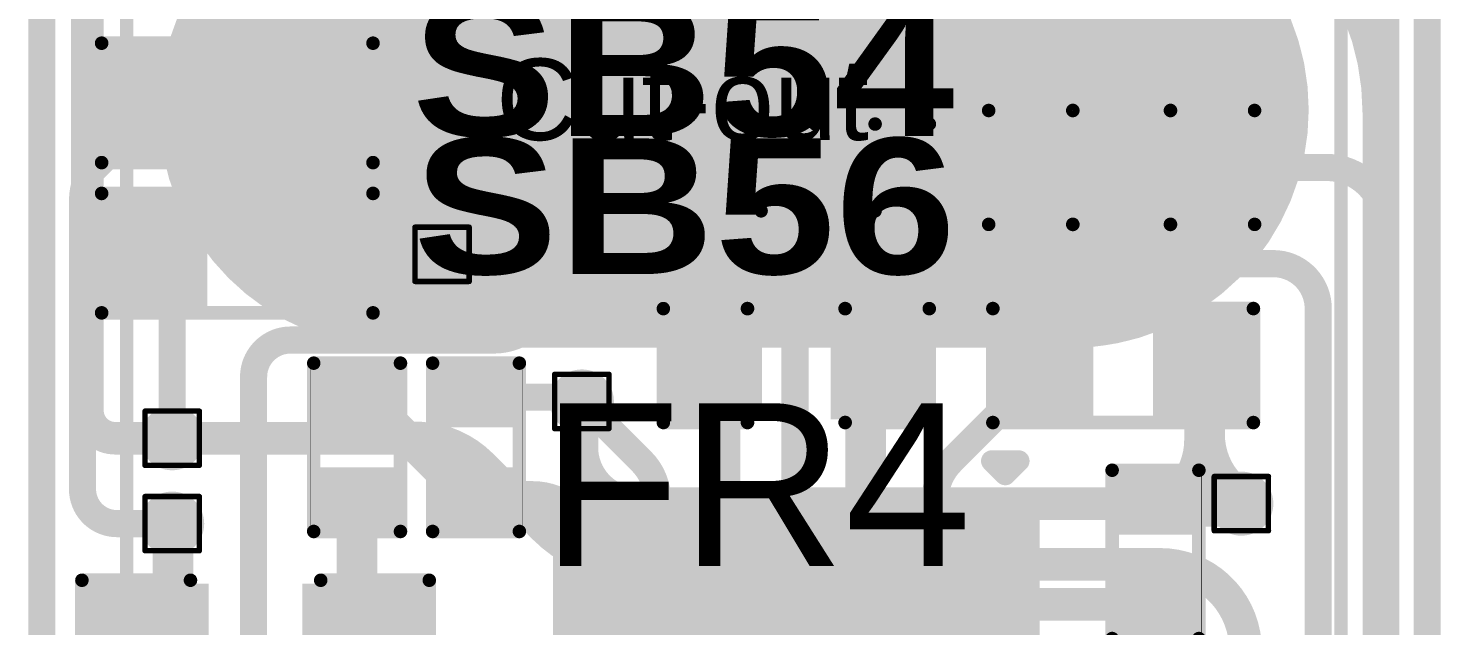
# Model space of a CAD drawing. Header units: inches. Extents: x 3 to 457, y -41 to 239.
# Drawn here: x 103.43 to 116.65, y 8.44 to 14.03 of the extents above; entities that cross this region are included whole.
import ezdxf

# ---------------------------------------------------------------- set-up
doc = ezdxf.new("R2010")
doc.units = ezdxf.units.IN
for name, color, linetype in [('Board Outline', 216, 'Continuous'), ('Bottom Layer', 5, 'Continuous'), ('Bottom Overlay', 54, 'Continuous'), ('Bottom Paste', 16, 'Continuous'), ('Bottom Solder', 6, 'Continuous'), ('Drill Drawing', 1, 'Continuous'), ('Fabrication', 76, 'Continuous'), ('Top Layer', 1, 'Continuous'), ('Top Overlay', 2, 'Continuous'), ('Top Paste', 8, 'Continuous'), ('Top Solder', 216, 'Continuous'), ('Via Holes', 16, 'Continuous')]:
    doc.layers.add(name, color=color, linetype=linetype)
doc.styles.add('Arial', font='', dxfattribs={"height": 0.2})
doc.styles.add('Arial Black_Bold', font='', dxfattribs={"height": 0.2})
doc.styles.get('Arial').set_extended_font_data('Arial')
doc.styles.get('Arial Black_Bold').set_extended_font_data('Arial Black', bold=True)

# ---------------------------------------------------------------- blocks, each defined once
blk = doc.blocks.new('S______B______2')
at = {"layer": 'Top Layer'}
for points in [[(-1.143, -0.4445), (-1.143, 0.4445), (-0.381, 0.4445), (-0.381, -0.4445)], [(0.381, -0.4445), (0.381, 0.4445), (1.143, 0.4445), (1.143, -0.4445)]]:
    blk.add_hatch(color=1, dxfattribs=at).paths.add_polyline_path(points)
at = {"layer": 'Top Paste'}
for points in [[(-1.143, -0.4445), (-1.143, 0.4445), (-0.381, 0.4445), (-0.381, -0.4445)], [(0.381, -0.4445), (0.381, 0.4445), (1.143, 0.4445), (1.143, -0.4445)]]:
    blk.add_hatch(color=8, dxfattribs=at).paths.add_polyline_path(points)
at = {"layer": 'Top Solder'}
for points in [[(-1.2446, -0.5461), (-1.2446, 0.5461), (-0.2794, 0.5461), (-0.2794, -0.5461)], [(0.2794, -0.5461), (0.2794, 0.5461), (1.2446, 0.5461), (1.2446, -0.5461)]]:
    blk.add_hatch(color=216, dxfattribs=at).paths.add_polyline_path(points)
at = {"layer": 'Top Overlay', "const_width": 0.127}
for points in [[(-1.27, 0.5588), (-1.27, -0.5588)], [(1.27, 0.5588), (-1.27, 0.5588)], [(1.27, 0.5588), (1.27, -0.5588)], [(1.27, -0.5588), (-1.27, -0.5588)]]:
    blk.add_lwpolyline(points, dxfattribs=at)
at = {"layer": 'Top Overlay', "const_width": 0.0635}
for points in [[(-1.30175, 0.5588, 1), (-1.23825, 0.5588, 1)], [(-1.30175, 0.5588, 1), (-1.23825, 0.5588, 1)], [(1.23825, 0.5588, 1), (1.30175, 0.5588, 1)], [(1.23825, 0.5588, 1), (1.30175, 0.5588, 1)], [(-1.30175, -0.5588, 1), (-1.23825, -0.5588, 1)], [(-1.30175, -0.5588, 1), (-1.23825, -0.5588, 1)], [(1.23825, -0.5588, 1), (1.30175, -0.5588, 1)], [(1.23825, -0.5588, 1), (1.30175, -0.5588, 1)]]:
    blk.add_lwpolyline(points, format="xyb", close=True, dxfattribs=at)
blk = doc.blocks.new('TSSOP_14_108')
at = {"layer": 'Top Layer'}
for points in [[(-3.65, 2.175), (-2.15, 2.175), (-2.15, 1.725), (-3.65, 1.725)], [(2.15, 2.175), (3.65, 2.175), (3.65, 1.725), (2.15, 1.725)], [(-3.65, 1.525), (-2.15, 1.525), (-2.15, 1.075), (-3.65, 1.075)], [(2.15, 1.525), (3.65, 1.525), (3.65, 1.075), (2.15, 1.075)], [(-3.65, 0.875), (-2.15, 0.875), (-2.15, 0.425), (-3.65, 0.425)], [(2.15, 0.875), (3.65, 0.875), (3.65, 0.425), (2.15, 0.425)], [(-3.65, 0.225), (-2.15, 0.225), (-2.15, -0.225), (-3.65, -0.225)], [(2.15, 0.225), (3.65, 0.225), (3.65, -0.225), (2.15, -0.225)], [(-3.65, -0.425), (-2.15, -0.425), (-2.15, -0.875), (-3.65, -0.875)], [(2.15, -0.425), (3.65, -0.425), (3.65, -0.875), (2.15, -0.875)], [(-3.65, -1.075), (-2.15, -1.075), (-2.15, -1.525), (-3.65, -1.525)], [(2.15, -1.075), (3.65, -1.075), (3.65, -1.525), (2.15, -1.525)], [(-3.65, -1.725), (-2.15, -1.725), (-2.15, -2.175), (-3.65, -2.175)], [(2.15, -1.725), (3.65, -1.725), (3.65, -2.175), (2.15, -2.175)]]:
    blk.add_hatch(color=1, dxfattribs=at).paths.add_polyline_path(points)
at = {"layer": 'Top Overlay'}
blk.add_hatch(color=2, dxfattribs=at).paths.add_polyline_path([(-2.004, 1.727), (-1.725, 1.727), (-1.725, 2.184), (-2.004, 2.184)])
at = {"layer": 'Top Paste'}
for points in [[(-3.65, 2.175), (-2.15, 2.175), (-2.15, 1.725), (-3.65, 1.725)], [(2.15, 2.175), (3.65, 2.175), (3.65, 1.725), (2.15, 1.725)], [(-3.65, 1.525), (-2.15, 1.525), (-2.15, 1.075), (-3.65, 1.075)], [(2.15, 1.525), (3.65, 1.525), (3.65, 1.075), (2.15, 1.075)], [(-3.65, 0.875), (-2.15, 0.875), (-2.15, 0.425), (-3.65, 0.425)], [(2.15, 0.875), (3.65, 0.875), (3.65, 0.425), (2.15, 0.425)], [(-3.65, 0.225), (-2.15, 0.225), (-2.15, -0.225), (-3.65, -0.225)], [(2.15, 0.225), (3.65, 0.225), (3.65, -0.225), (2.15, -0.225)], [(-3.65, -0.425), (-2.15, -0.425), (-2.15, -0.875), (-3.65, -0.875)], [(2.15, -0.425), (3.65, -0.425), (3.65, -0.875), (2.15, -0.875)], [(-3.65, -1.075), (-2.15, -1.075), (-2.15, -1.525), (-3.65, -1.525)], [(2.15, -1.075), (3.65, -1.075), (3.65, -1.525), (2.15, -1.525)], [(-3.65, -1.725), (-2.15, -1.725), (-2.15, -2.175), (-3.65, -2.175)], [(2.15, -1.725), (3.65, -1.725), (3.65, -2.175), (2.15, -2.175)]]:
    blk.add_hatch(color=8, dxfattribs=at).paths.add_polyline_path(points)
at = {"layer": 'Top Solder'}
for points in [[(-3.752, 2.277), (-2.048, 2.277), (-2.048, 1.623), (-3.752, 1.623)], [(2.048, 2.277), (3.752, 2.277), (3.752, 1.623), (2.048, 1.623)], [(-3.752, 1.627), (-2.048, 1.627), (-2.048, 0.973), (-3.752, 0.973)], [(2.048, 1.627), (3.752, 1.627), (3.752, 0.973), (2.048, 0.973)], [(-3.752, 0.977), (-2.048, 0.977), (-2.048, 0.323), (-3.752, 0.323)], [(2.048, 0.977), (3.752, 0.977), (3.752, 0.323), (2.048, 0.323)], [(-3.752, 0.327), (-2.048, 0.327), (-2.048, -0.327), (-3.752, -0.327)], [(2.048, 0.327), (3.752, 0.327), (3.752, -0.327), (2.048, -0.327)], [(-3.752, -0.323), (-2.048, -0.323), (-2.048, -0.977), (-3.752, -0.977)], [(2.048, -0.323), (3.752, -0.323), (3.752, -0.977), (2.048, -0.977)], [(-3.752, -0.973), (-2.048, -0.973), (-2.048, -1.627), (-3.752, -1.627)], [(2.048, -0.973), (3.752, -0.973), (3.752, -1.627), (2.048, -1.627)], [(-3.752, -1.623), (-2.048, -1.623), (-2.048, -2.277), (-3.752, -2.277)], [(2.048, -1.623), (3.752, -1.623), (3.752, -2.277), (2.048, -2.277)]]:
    blk.add_hatch(color=216, dxfattribs=at).paths.add_polyline_path(points)
at = {"layer": 'Top Overlay'}
for points, const_width in [([(-2.284, 2.337), (-2.284, 2.54)], 0.127), ([(2.288, 2.54), (-2.284, 2.54)], 0.127), ([(2.288, 2.337), (2.288, 2.54)], 0.127), ([(-4.011, 1.829), (-4.011, 2.083)], 0.2), ([(-3.884, 1.956), (-4.011, 2.083)], 0.2), ([(-4.011, 1.829), (-3.884, 1.956)], 0.2), ([(-2.284, -2.54), (-2.284, -2.337)], 0.127), ([(2.288, -2.54), (2.288, -2.337)], 0.127), ([(2.288, -2.54), (-2.284, -2.54)], 0.127)]:
    blk.add_lwpolyline(points, dxfattribs=dict(at, const_width=const_width))
for points, const_width in [([(-2.316, 2.54, 1), (-2.252, 2.54, 1)], 0.0635), ([(-2.316, 2.54, 1), (-2.252, 2.54, 1)], 0.0635), ([(2.256, 2.54, 1), (2.32, 2.54, 1)], 0.0635), ([(2.256, 2.54, 1), (2.32, 2.54, 1)], 0.0635), ([(-2.316, 2.337, 1), (-2.252, 2.337, 1)], 0.0635), ([(2.256, 2.337, 1), (2.32, 2.337, 1)], 0.0635), ([(-4.061, 2.083, 1), (-3.961, 2.083, 1)], 0.1), ([(-4.061, 2.083, 1), (-3.961, 2.083, 1)], 0.1), ([(-3.934, 1.956, 1), (-3.834, 1.956, 1)], 0.1), ([(-3.934, 1.956, 1), (-3.834, 1.956, 1)], 0.1), ([(-4.061, 1.829, 1), (-3.961, 1.829, 1)], 0.1), ([(-4.061, 1.829, 1), (-3.961, 1.829, 1)], 0.1), ([(-2.316, -2.337, 1), (-2.252, -2.337, 1)], 0.0635), ([(2.256, -2.337, 1), (2.32, -2.337, 1)], 0.0635), ([(-2.316, -2.54, 1), (-2.252, -2.54, 1)], 0.0635), ([(-2.316, -2.54, 1), (-2.252, -2.54, 1)], 0.0635), ([(2.256, -2.54, 1), (2.32, -2.54, 1)], 0.0635), ([(2.256, -2.54, 1), (2.32, -2.54, 1)], 0.0635)]:
    blk.add_lwpolyline(points, format="xyb", close=True, dxfattribs=dict(at, const_width=const_width))
blk = doc.blocks.new('S______B______118')
at = {"layer": 'Top Layer'}
for points in [[(-1.143, -0.4445), (-1.143, 0.4445), (-0.381, 0.4445), (-0.381, -0.4445)], [(0.381, -0.4445), (0.381, 0.4445), (1.143, 0.4445), (1.143, -0.4445)]]:
    blk.add_hatch(color=1, dxfattribs=at).paths.add_polyline_path(points)
at = {"layer": 'Top Paste'}
for points in [[(-1.143, -0.4445), (-1.143, 0.4445), (-0.381, 0.4445), (-0.381, -0.4445)], [(0.381, -0.4445), (0.381, 0.4445), (1.143, 0.4445), (1.143, -0.4445)]]:
    blk.add_hatch(color=8, dxfattribs=at).paths.add_polyline_path(points)
at = {"layer": 'Top Solder'}
for points in [[(-1.2446, -0.5461), (-1.2446, 0.5461), (-0.2794, 0.5461), (-0.2794, -0.5461)], [(0.2794, -0.5461), (0.2794, 0.5461), (1.2446, 0.5461), (1.2446, -0.5461)]]:
    blk.add_hatch(color=216, dxfattribs=at).paths.add_polyline_path(points)
at = {"layer": 'Top Overlay', "const_width": 0.127}
for points in [[(-1.27, -0.5588), (-1.27, 0.5588)], [(-1.27, 0.5588), (1.27, 0.5588)], [(1.27, -0.5588), (1.27, 0.5588)], [(-1.27, -0.5588), (1.27, -0.5588)]]:
    blk.add_lwpolyline(points, dxfattribs=at)
at = {"layer": 'Top Overlay', "const_width": 0.0635}
for points in [[(-1.30175, 0.5588, 1), (-1.23825, 0.5588, 1)], [(-1.30175, 0.5588, 1), (-1.23825, 0.5588, 1)], [(1.23825, 0.5588, 1), (1.30175, 0.5588, 1)], [(1.23825, 0.5588, 1), (1.30175, 0.5588, 1)], [(-1.30175, -0.5588, 1), (-1.23825, -0.5588, 1)], [(-1.30175, -0.5588, 1), (-1.23825, -0.5588, 1)], [(1.23825, -0.5588, 1), (1.30175, -0.5588, 1)], [(1.23825, -0.5588, 1), (1.30175, -0.5588, 1)]]:
    blk.add_lwpolyline(points, format="xyb", close=True, dxfattribs=at)
blk = doc.blocks.new('R___0402_177')
at = {"layer": 'Top Layer'}
for points in [[(-0.699, -0.318), (-0.699, 0.317), (-0.241, 0.317), (-0.241, -0.318)], [(0.241, -0.318), (0.241, 0.317), (0.699, 0.317), (0.699, -0.318)]]:
    blk.add_hatch(color=1, dxfattribs=at).paths.add_polyline_path(points)
at = {"layer": 'Top Paste'}
for points in [[(-0.699, -0.318), (-0.699, 0.317), (-0.241, 0.317), (-0.241, -0.318)], [(0.241, -0.318), (0.241, 0.317), (0.699, 0.317), (0.699, -0.318)]]:
    blk.add_hatch(color=8, dxfattribs=at).paths.add_polyline_path(points)
at = {"layer": 'Top Solder'}
for points in [[(-0.754, -0.373), (-0.754, 0.373), (-0.186, 0.373), (-0.186, -0.373)], [(0.186, -0.373), (0.186, 0.373), (0.754, 0.373), (0.754, -0.373)]]:
    blk.add_hatch(color=216, dxfattribs=at).paths.add_polyline_path(points)
at = {"layer": 'Top Overlay'}
for points, const_width in [([(0.787, 0.406), (-0.787, 0.406)], 0.127), ([(-0.787, -0.406), (-0.787, 0.406)], 0.127), ([(0.787, -0.406), (0.787, 0.406)], 0.127), ([(0.787, -0.406), (-0.787, -0.406)], 0.127), ([(0.813, -0.432), (-0.813, -0.432)], 0.00323)]:
    blk.add_lwpolyline(points, dxfattribs=dict(at, const_width=const_width))
for points, const_width in [([(-0.819, 0.406, 1), (-0.756, 0.406, 1)], 0.0635), ([(-0.819, 0.406, 1), (-0.756, 0.406, 1)], 0.0635), ([(0.756, 0.406, 1), (0.819, 0.406, 1)], 0.0635), ([(0.756, 0.406, 1), (0.819, 0.406, 1)], 0.0635), ([(-0.819, -0.406, 1), (-0.756, -0.406, 1)], 0.0635), ([(-0.819, -0.406, 1), (-0.756, -0.406, 1)], 0.0635), ([(0.756, -0.406, 1), (0.819, -0.406, 1)], 0.0635), ([(0.756, -0.406, 1), (0.819, -0.406, 1)], 0.0635), ([(-0.814, -0.432, 1), (-0.812, -0.432, 1)], 0.00161), ([(0.812, -0.432, 1), (0.814, -0.432, 1)], 0.00161)]:
    blk.add_lwpolyline(points, format="xyb", close=True, dxfattribs=dict(at, const_width=const_width))
blk = doc.blocks.new('R___0402_180')
at = {"layer": 'Top Layer'}
for points in [[(-0.699, -0.318), (-0.699, 0.318), (-0.241, 0.318), (-0.241, -0.318)], [(0.241, -0.318), (0.241, 0.318), (0.699, 0.318), (0.699, -0.318)]]:
    blk.add_hatch(color=1, dxfattribs=at).paths.add_polyline_path(points)
at = {"layer": 'Top Paste'}
for points in [[(-0.699, -0.318), (-0.699, 0.318), (-0.241, 0.318), (-0.241, -0.318)], [(0.241, -0.318), (0.241, 0.318), (0.699, 0.318), (0.699, -0.318)]]:
    blk.add_hatch(color=8, dxfattribs=at).paths.add_polyline_path(points)
at = {"layer": 'Top Solder'}
for points in [[(-0.754, -0.373), (-0.754, 0.373), (-0.186, 0.373), (-0.186, -0.373)], [(0.186, -0.373), (0.186, 0.373), (0.754, 0.373), (0.754, -0.373)]]:
    blk.add_hatch(color=216, dxfattribs=at).paths.add_polyline_path(points)
at = {"layer": 'Top Overlay'}
for points, const_width in [([(-0.787, 0.406), (0.787, 0.406)], 0.127), ([(-0.787, 0.406), (-0.787, -0.406)], 0.127), ([(0.787, 0.406), (0.787, -0.406)], 0.127), ([(-0.787, -0.406), (0.787, -0.406)], 0.127), ([(-0.813, -0.432), (0.813, -0.432)], 0.00323)]:
    blk.add_lwpolyline(points, dxfattribs=dict(at, const_width=const_width))
for points, const_width in [([(-0.819, 0.406, 1), (-0.756, 0.406, 1)], 0.0635), ([(-0.819, 0.406, 1), (-0.756, 0.406, 1)], 0.0635), ([(0.756, 0.406, 1), (0.819, 0.406, 1)], 0.0635), ([(0.756, 0.406, 1), (0.819, 0.406, 1)], 0.0635), ([(-0.819, -0.406, 1), (-0.756, -0.406, 1)], 0.0635), ([(-0.819, -0.406, 1), (-0.756, -0.406, 1)], 0.0635), ([(0.756, -0.406, 1), (0.819, -0.406, 1)], 0.0635), ([(0.756, -0.406, 1), (0.819, -0.406, 1)], 0.0635), ([(-0.814, -0.432, 1), (-0.812, -0.432, 1)], 0.00161), ([(0.812, -0.432, 1), (0.814, -0.432, 1)], 0.00161)]:
    blk.add_lwpolyline(points, format="xyb", close=True, dxfattribs=dict(at, const_width=const_width))
blk = doc.blocks.new('R___0402_182')
at = {"layer": 'Top Layer'}
for points in [[(-0.699, -0.318), (-0.699, 0.318), (-0.241, 0.318), (-0.241, -0.318)], [(0.241, -0.318), (0.241, 0.318), (0.699, 0.318), (0.699, -0.318)]]:
    blk.add_hatch(color=1, dxfattribs=at).paths.add_polyline_path(points)
at = {"layer": 'Top Paste'}
for points in [[(-0.699, -0.318), (-0.699, 0.318), (-0.241, 0.318), (-0.241, -0.318)], [(0.241, -0.318), (0.241, 0.318), (0.699, 0.318), (0.699, -0.318)]]:
    blk.add_hatch(color=8, dxfattribs=at).paths.add_polyline_path(points)
at = {"layer": 'Top Solder'}
for points in [[(-0.754, -0.373), (-0.754, 0.373), (-0.186, 0.373), (-0.186, -0.373)], [(0.186, -0.373), (0.186, 0.373), (0.754, 0.373), (0.754, -0.373)]]:
    blk.add_hatch(color=216, dxfattribs=at).paths.add_polyline_path(points)
at = {"layer": 'Top Overlay'}
for points, const_width in [([(-0.787, 0.406), (0.787, 0.406)], 0.127), ([(-0.787, 0.406), (-0.787, -0.406)], 0.127), ([(0.787, 0.406), (0.787, -0.406)], 0.127), ([(-0.787, -0.406), (0.787, -0.406)], 0.127), ([(-0.813, -0.432), (0.813, -0.432)], 0.00323)]:
    blk.add_lwpolyline(points, dxfattribs=dict(at, const_width=const_width))
for points, const_width in [([(-0.819, 0.406, 1), (-0.756, 0.406, 1)], 0.0635), ([(-0.819, 0.406, 1), (-0.756, 0.406, 1)], 0.0635), ([(0.756, 0.406, 1), (0.819, 0.406, 1)], 0.0635), ([(0.756, 0.406, 1), (0.819, 0.406, 1)], 0.0635), ([(-0.819, -0.406, 1), (-0.756, -0.406, 1)], 0.0635), ([(-0.819, -0.406, 1), (-0.756, -0.406, 1)], 0.0635), ([(0.756, -0.406, 1), (0.819, -0.406, 1)], 0.0635), ([(0.756, -0.406, 1), (0.819, -0.406, 1)], 0.0635), ([(-0.814, -0.432, 1), (-0.812, -0.432, 1)], 0.00161), ([(0.812, -0.432, 1), (0.814, -0.432, 1)], 0.00161)]:
    blk.add_lwpolyline(points, format="xyb", close=True, dxfattribs=dict(at, const_width=const_width))
blk = doc.blocks.new('R___0603_186')
at = {"layer": 'Top Layer'}
for points in [[(-0.381, 0.4445), (-0.381, -0.4445), (-1.143, -0.4445), (-1.143, 0.4445)], [(1.143, 0.4445), (1.143, -0.4445), (0.381, -0.4445), (0.381, 0.4445)]]:
    blk.add_hatch(color=1, dxfattribs=at).paths.add_polyline_path(points)
at = {"layer": 'Top Paste'}
for points in [[(-0.381, 0.4445), (-0.381, -0.4445), (-1.143, -0.4445), (-1.143, 0.4445)], [(1.143, 0.4445), (1.143, -0.4445), (0.381, -0.4445), (0.381, 0.4445)]]:
    blk.add_hatch(color=8, dxfattribs=at).paths.add_polyline_path(points)
at = {"layer": 'Top Solder'}
for points in [[(-0.2794, 0.5461), (-0.2794, -0.5461), (-1.2446, -0.5461), (-1.2446, 0.5461)], [(1.2446, 0.5461), (1.2446, -0.5461), (0.2794, -0.5461), (0.2794, 0.5461)]]:
    blk.add_hatch(color=216, dxfattribs=at).paths.add_polyline_path(points)
at = {"layer": 'Top Overlay', "const_width": 0.127}
for points in [[(-1.2192, -0.5334), (-1.2192, 0.5334)], [(-1.2192, 0.5334), (1.2192, 0.5334)], [(1.2192, -0.5334), (1.2192, 0.5334)], [(-1.2192, -0.5334), (1.2192, -0.5334)]]:
    blk.add_lwpolyline(points, dxfattribs=at)
at = {"layer": 'Top Overlay', "const_width": 0.0635}
for points in [[(-1.25095, 0.5334, 1), (-1.18745, 0.5334, 1)], [(-1.25095, 0.5334, 1), (-1.18745, 0.5334, 1)], [(1.18745, 0.5334, 1), (1.25095, 0.5334, 1)], [(1.18745, 0.5334, 1), (1.25095, 0.5334, 1)], [(-1.25095, -0.5334, 1), (-1.18745, -0.5334, 1)], [(-1.25095, -0.5334, 1), (-1.18745, -0.5334, 1)], [(1.18745, -0.5334, 1), (1.25095, -0.5334, 1)], [(1.18745, -0.5334, 1), (1.25095, -0.5334, 1)]]:
    blk.add_lwpolyline(points, format="xyb", close=True, dxfattribs=at)
blk = doc.blocks.new('EMG_ELECTRODE_4_____B_237')
at = {"layer": 'Bottom Layer'}
h = blk.add_hatch(color=5, dxfattribs=at)
edge = h.paths.add_edge_path()
edge.add_arc((-3.15, 10), 2.1, 90, 270)
edge.add_line((-3.15, 7.9), (3.15, 7.9))
edge.add_arc((3.15, 10), 2.1, 270, 450)
edge.add_line((3.15, 12.1), (-3.15, 12.1))
at = {"layer": 'Bottom Paste'}
h = blk.add_hatch(color=16, dxfattribs=at)
edge = h.paths.add_edge_path()
edge.add_arc((-3.15, 10), 2.1, 90, 270)
edge.add_line((-3.15, 7.9), (3.15, 7.9))
edge.add_arc((3.15, 10), 2.1, 270, 450)
edge.add_line((3.15, 12.1), (-3.15, 12.1))
at = {"layer": 'Bottom Solder'}
h = blk.add_hatch(color=6, dxfattribs=at)
edge = h.paths.add_edge_path()
edge.add_arc((-3.15, 10), 2.202, 90, 270)
edge.add_line((-3.15, 7.798), (3.15, 7.798))
edge.add_arc((3.15, 10), 2.202, 270, 450)
edge.add_line((3.15, 12.202), (-3.15, 12.202))
at = {"layer": 'Bottom Overlay', "const_width": 0.127}
for points in [[(-5.683, -21.004), (-5.683, 20.953)], [(5.683, -21.004), (5.683, 20.953)]]:
    blk.add_lwpolyline(points, dxfattribs=at)
blk = doc.blocks.new('C___0805_267')
at = {"layer": 'Top Layer'}
for points in [[(-1.524, 0.762), (-0.508, 0.762), (-0.508, -0.762), (-1.524, -0.762)], [(0.508, 0.762), (1.524, 0.762), (1.524, -0.762), (0.508, -0.762)]]:
    blk.add_hatch(color=1, dxfattribs=at).paths.add_polyline_path(points)
at = {"layer": 'Top Paste'}
for points in [[(-1.524, 0.762), (-0.508, 0.762), (-0.508, -0.762), (-1.524, -0.762)], [(0.508, 0.762), (1.524, 0.762), (1.524, -0.762), (0.508, -0.762)]]:
    blk.add_hatch(color=8, dxfattribs=at).paths.add_polyline_path(points)
at = {"layer": 'Top Solder'}
for points in [[(-1.594, 0.832), (-0.438, 0.832), (-0.438, -0.832), (-1.594, -0.832)], [(0.438, 0.832), (1.594, 0.832), (1.594, -0.832), (0.438, -0.832)]]:
    blk.add_hatch(color=216, dxfattribs=at).paths.add_polyline_path(points)
at = {"layer": 'Top Overlay', "const_width": 0.127}
for points in [[(-1.626, 0.864), (-1.626, -0.864)], [(-0.61, 0.864), (-1.626, 0.864)], [(1.626, 0.864), (0.61, 0.864)], [(1.626, 0.864), (1.626, -0.864)], [(-0.61, -0.864), (-1.626, -0.864)], [(1.626, -0.864), (0.61, -0.864)]]:
    blk.add_lwpolyline(points, dxfattribs=at)
at = {"layer": 'Top Overlay', "const_width": 0.0635}
for points in [[(-1.657, 0.864, 1), (-1.594, 0.864, 1)], [(-1.657, 0.864, 1), (-1.594, 0.864, 1)], [(-0.641, 0.864, 1), (-0.578, 0.864, 1)], [(0.578, 0.864, 1), (0.641, 0.864, 1)], [(1.594, 0.864, 1), (1.657, 0.864, 1)], [(1.594, 0.864, 1), (1.657, 0.864, 1)], [(-1.657, -0.864, 1), (-1.594, -0.864, 1)], [(-1.657, -0.864, 1), (-1.594, -0.864, 1)], [(-0.641, -0.864, 1), (-0.578, -0.864, 1)], [(0.578, -0.864, 1), (0.641, -0.864, 1)], [(1.594, -0.864, 1), (1.657, -0.864, 1)], [(1.594, -0.864, 1), (1.657, -0.864, 1)]]:
    blk.add_lwpolyline(points, format="xyb", close=True, dxfattribs=at)
blk = doc.blocks.new('C___0603_271')
at = {"layer": 'Top Layer'}
for points in [[(-0.381, 0.445), (-0.381, -0.445), (-1.143, -0.445), (-1.143, 0.445)], [(1.143, 0.445), (1.143, -0.445), (0.381, -0.445), (0.381, 0.445)]]:
    blk.add_hatch(color=1, dxfattribs=at).paths.add_polyline_path(points)
at = {"layer": 'Top Paste'}
for points in [[(-0.381, 0.445), (-0.381, -0.445), (-1.143, -0.445), (-1.143, 0.445)], [(1.143, 0.445), (1.143, -0.445), (0.381, -0.445), (0.381, 0.445)]]:
    blk.add_hatch(color=8, dxfattribs=at).paths.add_polyline_path(points)
at = {"layer": 'Top Solder'}
for points in [[(-0.321, 0.504), (-0.321, -0.504), (-1.203, -0.504), (-1.203, 0.504)], [(1.203, 0.504), (1.203, -0.504), (0.321, -0.504), (0.321, 0.504)]]:
    blk.add_hatch(color=216, dxfattribs=at).paths.add_polyline_path(points)
at = {"layer": 'Top Overlay', "const_width": 0.127}
for points in [[(-0.457, 0.533), (-1.245, 0.533)], [(-1.245, 0.533), (-1.245, -0.533)], [(1.245, 0.533), (0.457, 0.533)], [(1.245, 0.533), (1.245, -0.533)], [(-0.457, -0.533), (-1.245, -0.533)], [(1.245, -0.533), (0.457, -0.533)]]:
    blk.add_lwpolyline(points, dxfattribs=at)
at = {"layer": 'Top Overlay', "const_width": 0.0635}
for points in [[(-1.276, 0.533, 1), (-1.213, 0.533, 1)], [(-1.276, 0.533, 1), (-1.213, 0.533, 1)], [(-0.489, 0.533, 1), (-0.425, 0.533, 1)], [(0.425, 0.533, 1), (0.489, 0.533, 1)], [(1.213, 0.533, 1), (1.276, 0.533, 1)], [(1.213, 0.533, 1), (1.276, 0.533, 1)], [(-1.276, -0.533, 1), (-1.213, -0.533, 1)], [(-1.276, -0.533, 1), (-1.213, -0.533, 1)], [(-0.489, -0.533, 1), (-0.425, -0.533, 1)], [(0.425, -0.533, 1), (0.489, -0.533, 1)], [(1.213, -0.533, 1), (1.276, -0.533, 1)], [(1.213, -0.533, 1), (1.276, -0.533, 1)]]:
    blk.add_lwpolyline(points, format="xyb", close=True, dxfattribs=at)
blk = doc.blocks.new('C___0603_272')
at = {"layer": 'Top Layer'}
for points in [[(-0.381, 0.445), (-0.381, -0.445), (-1.143, -0.445), (-1.143, 0.445)], [(1.143, 0.445), (1.143, -0.445), (0.381, -0.445), (0.381, 0.445)]]:
    blk.add_hatch(color=1, dxfattribs=at).paths.add_polyline_path(points)
at = {"layer": 'Top Paste'}
for points in [[(-0.381, 0.445), (-0.381, -0.445), (-1.143, -0.445), (-1.143, 0.445)], [(1.143, 0.445), (1.143, -0.445), (0.381, -0.445), (0.381, 0.445)]]:
    blk.add_hatch(color=8, dxfattribs=at).paths.add_polyline_path(points)
at = {"layer": 'Top Solder'}
for points in [[(-0.321, 0.504), (-0.321, -0.504), (-1.203, -0.504), (-1.203, 0.504)], [(1.203, 0.504), (1.203, -0.504), (0.321, -0.504), (0.321, 0.504)]]:
    blk.add_hatch(color=216, dxfattribs=at).paths.add_polyline_path(points)
at = {"layer": 'Top Overlay', "const_width": 0.127}
for points in [[(-0.457, 0.533), (-1.245, 0.533)], [(-1.245, 0.533), (-1.245, -0.533)], [(1.245, 0.533), (0.457, 0.533)], [(1.245, 0.533), (1.245, -0.533)], [(-0.457, -0.533), (-1.245, -0.533)], [(1.245, -0.533), (0.457, -0.533)]]:
    blk.add_lwpolyline(points, dxfattribs=at)
at = {"layer": 'Top Overlay', "const_width": 0.0635}
for points in [[(-1.276, 0.533, 1), (-1.213, 0.533, 1)], [(-1.276, 0.533, 1), (-1.213, 0.533, 1)], [(-0.489, 0.533, 1), (-0.425, 0.533, 1)], [(0.425, 0.533, 1), (0.489, 0.533, 1)], [(1.213, 0.533, 1), (1.276, 0.533, 1)], [(1.213, 0.533, 1), (1.276, 0.533, 1)], [(-1.276, -0.533, 1), (-1.213, -0.533, 1)], [(-1.276, -0.533, 1), (-1.213, -0.533, 1)], [(-0.489, -0.533, 1), (-0.425, -0.533, 1)], [(0.425, -0.533, 1), (0.489, -0.533, 1)], [(1.213, -0.533, 1), (1.276, -0.533, 1)], [(1.213, -0.533, 1), (1.276, -0.533, 1)]]:
    blk.add_lwpolyline(points, format="xyb", close=True, dxfattribs=at)
blk = doc.blocks.new('____0402_273')
at = {"layer": 'Top Layer'}
for points in [[(-0.699, -0.318), (-0.699, 0.318), (-0.241, 0.318), (-0.241, -0.318)], [(0.241, -0.318), (0.241, 0.318), (0.699, 0.318), (0.699, -0.318)]]:
    blk.add_hatch(color=1, dxfattribs=at).paths.add_polyline_path(points)
at = {"layer": 'Top Paste'}
for points in [[(-0.699, -0.318), (-0.699, 0.318), (-0.241, 0.318), (-0.241, -0.318)], [(0.241, -0.318), (0.241, 0.318), (0.699, 0.318), (0.699, -0.318)]]:
    blk.add_hatch(color=8, dxfattribs=at).paths.add_polyline_path(points)
at = {"layer": 'Top Solder'}
for points in [[(-0.758, -0.377), (-0.758, 0.377), (-0.181, 0.377), (-0.181, -0.377)], [(0.181, -0.377), (0.181, 0.377), (0.758, 0.377), (0.758, -0.377)]]:
    blk.add_hatch(color=216, dxfattribs=at).paths.add_polyline_path(points)
at = {"layer": 'Top Overlay', "const_width": 0.127}
for points in [[(-0.787, 0.406), (-0.787, -0.406)], [(-0.279, 0.406), (-0.787, 0.406)], [(0.787, 0.406), (0.279, 0.406)], [(0.787, 0.406), (0.787, -0.406)], [(-0.279, -0.406), (-0.787, -0.406)], [(0.787, -0.406), (0.279, -0.406)]]:
    blk.add_lwpolyline(points, dxfattribs=at)
at = {"layer": 'Top Overlay', "const_width": 0.0635}
for points in [[(-0.819, 0.406, 1), (-0.756, 0.406, 1)], [(-0.819, 0.406, 1), (-0.756, 0.406, 1)], [(-0.311, 0.406, 1), (-0.248, 0.406, 1)], [(0.248, 0.406, 1), (0.311, 0.406, 1)], [(0.756, 0.406, 1), (0.819, 0.406, 1)], [(0.756, 0.406, 1), (0.819, 0.406, 1)], [(-0.819, -0.406, 1), (-0.756, -0.406, 1)], [(-0.819, -0.406, 1), (-0.756, -0.406, 1)], [(-0.311, -0.406, 1), (-0.248, -0.406, 1)], [(0.248, -0.406, 1), (0.311, -0.406, 1)], [(0.756, -0.406, 1), (0.819, -0.406, 1)], [(0.756, -0.406, 1), (0.819, -0.406, 1)]]:
    blk.add_lwpolyline(points, format="xyb", close=True, dxfattribs=at)

msp = doc.modelspace()

# ---------------------------------------------------------------- hatches: boundary and pattern name
at = {"layer": 'Bottom Layer'}
h = msp.add_hatch(color=5, dxfattribs=at)
edge = h.paths.add_edge_path()
edge.add_arc((107.298, 11.918), 0.3, 0, 360)
h = msp.add_hatch(color=5, dxfattribs=at)
edge = h.paths.add_edge_path()
edge.add_arc((108.607, 10.541), 0.3, 0, 360)
h = msp.add_hatch(color=5, dxfattribs=at)
edge = h.paths.add_edge_path()
edge.add_arc((104.772, 10.197), 0.3, 0, 360)
h = msp.add_hatch(color=5, dxfattribs=at)
edge = h.paths.add_edge_path()
edge.add_arc((114.779, 9.585), 0.3, 0, 360)
h = msp.add_hatch(color=5, dxfattribs=at)
edge = h.paths.add_edge_path()
edge.add_arc((104.772, 9.398), 0.3, 0, 360)
at = {"layer": 'Top Layer'}
msp.add_hatch(color=1, dxfattribs=at).paths.add_polyline_path([(111.313, 12.414), (111.954, 12.414), (111.954, 13.049), (111.313, 13.049)])
h = msp.add_hatch(color=1, dxfattribs=at)
edge = h.paths.add_edge_path()
edge.add_arc((107.298, 11.918), 0.3, 0, 360)
h = msp.add_hatch(color=1, dxfattribs=at)
edge = h.paths.add_edge_path()
edge.add_arc((108.607, 10.541), 0.3, 0, 360)
h = msp.add_hatch(color=1, dxfattribs=at)
edge = h.paths.add_edge_path()
edge.add_arc((104.772, 10.197), 0.3, 0, 360)
h = msp.add_hatch(color=1, dxfattribs=at)
edge = h.paths.add_edge_path()
edge.add_arc((114.779, 9.585), 0.3, 0, 360)
h = msp.add_hatch(color=1, dxfattribs=at)
edge = h.paths.add_edge_path()
edge.add_arc((104.772, 9.398), 0.3, 0, 360)
at = {"layer": 'Via Holes'}
h = msp.add_hatch(color=7, dxfattribs=at)
edge = h.paths.add_edge_path()
edge.add_arc((107.298, 11.918), 0.15, 0, 360)
h = msp.add_hatch(color=7, dxfattribs=at)
edge = h.paths.add_edge_path()
edge.add_arc((108.607, 10.541), 0.15, 0, 360)
h = msp.add_hatch(color=7, dxfattribs=at)
edge = h.paths.add_edge_path()
edge.add_arc((104.772, 10.197), 0.15, 0, 360)
h = msp.add_hatch(color=7, dxfattribs=at)
edge = h.paths.add_edge_path()
edge.add_arc((114.779, 9.585), 0.15, 0, 360)
h = msp.add_hatch(color=7, dxfattribs=at)
edge = h.paths.add_edge_path()
edge.add_arc((104.772, 9.398), 0.15, 0, 360)

# ---------------------------------------------------------------- linework, layer by layer
at = {"layer": 'Board Outline', "const_width": 0.127}
for points in [[(103.552, -17.709), (103.553, 24.173)], [(116.519, 24.173), (116.519, -17.709)]]:
    msp.add_lwpolyline(points, dxfattribs=at)
at = {"layer": 'Bottom Layer'}
for points, const_width in [([(103.979, 10.457), (103.979, 16.957)], 0.305), ([(116.066, -0.888), (116.066, 13.245)], 0.305), ([(108.607, 10.111), (108.607, 10.541)], 0.305), ([(104.239, 10.197), (104.772, 10.197)], 0.305), ([(104.772, 10.197), (106.976, 10.197)], 0.305), ([(106.976, 10.197), (107.019, 10.199)], 0.305), ([(107.667, 9.946), (108.258, 9.355)], 0.305), ([(109.132, 9.585), (114.779, 9.585)], 0.305), ([(104.779, 6.188), (104.779, 9.398)], 0.381), ([(109.07, 9.017), (114.018, 9.017)], 0.305)]:
    msp.add_lwpolyline(points, dxfattribs=dict(at, const_width=const_width))
at = {"layer": 'Bottom Layer', "const_width": 0.305}
for points in [[(115.349, 14.976, -0.198912), (116.066, 13.245)], [(104.239, 10.197, -0.414214), (103.979, 10.457)], [(107.019, 10.199, -0.209443), (107.667, 9.946)], [(109.132, 9.585, -0.414214), (108.607, 10.111)], [(109.07, 9.017, -0.199559), (108.258, 9.355)], [(114.018, 9.017, -0.414214), (114.819, 8.216)]]:
    msp.add_lwpolyline(points, format="xyb", dxfattribs=at)
at = {"layer": 'Bottom Layer'}
for points, const_width in [([(115.99, 13.245, 1), (116.142, 13.245, 1)], 0.152), ([(115.99, 13.245, 1), (116.142, 13.245, 1)], 0.152), ([(103.903, 10.457, 1), (104.055, 10.457, 1)], 0.152), ([(103.903, 10.457, 1), (104.055, 10.457, 1)], 0.152), ([(108.53, 10.541, 1), (108.683, 10.541, 1)], 0.152), ([(104.163, 10.197, 1), (104.315, 10.197, 1)], 0.152), ([(104.163, 10.197, 1), (104.315, 10.197, 1)], 0.152), ([(104.696, 10.197, 1), (104.849, 10.197, 1)], 0.152), ([(104.696, 10.197, 1), (104.849, 10.197, 1)], 0.152), ([(106.9, 10.197, 1), (107.052, 10.197, 1)], 0.152), ([(106.9, 10.197, 1), (107.052, 10.197, 1)], 0.152), ([(106.943, 10.199, 1), (107.095, 10.199, 1)], 0.152), ([(106.943, 10.199, 1), (107.095, 10.199, 1)], 0.152), ([(108.53, 10.111, 1), (108.683, 10.111, 1)], 0.152), ([(108.53, 10.111, 1), (108.683, 10.111, 1)], 0.152), ([(107.59, 9.946, 1), (107.743, 9.946, 1)], 0.152), ([(107.59, 9.946, 1), (107.743, 9.946, 1)], 0.152), ([(109.056, 9.585, 1), (109.209, 9.585, 1)], 0.152), ([(109.056, 9.585, 1), (109.209, 9.585, 1)], 0.152), ([(114.703, 9.585, 1), (114.855, 9.585, 1)], 0.152), ([(104.684, 9.398, 1), (104.875, 9.398, 1)], 0.191), ([(108.181, 9.355, 1), (108.334, 9.355, 1)], 0.152), ([(108.181, 9.355, 1), (108.334, 9.355, 1)], 0.152), ([(108.994, 9.017, 1), (109.147, 9.017, 1)], 0.152), ([(108.994, 9.017, 1), (109.147, 9.017, 1)], 0.152), ([(113.942, 9.017, 1), (114.094, 9.017, 1)], 0.152), ([(113.942, 9.017, 1), (114.094, 9.017, 1)], 0.152)]:
    msp.add_lwpolyline(points, format="xyb", close=True, dxfattribs=dict(at, const_width=const_width))
at = {"layer": 'Drill Drawing', "const_width": 0.0508}
for points in [[(107.044, 12.172), (107.552, 12.172)], [(107.044, 11.664), (107.044, 12.172)], [(107.552, 11.664), (107.552, 12.172)], [(107.044, 11.664), (107.552, 11.664)], [(108.353, 10.795), (108.861, 10.795)], [(108.353, 10.287), (108.353, 10.795)], [(108.861, 10.287), (108.861, 10.795)], [(104.518, 10.451), (105.026, 10.451)], [(104.518, 9.943), (104.518, 10.451)], [(105.026, 9.943), (105.026, 10.451)], [(108.353, 10.287), (108.861, 10.287)], [(104.518, 9.943), (105.026, 9.943)], [(114.525, 9.839), (115.033, 9.839)], [(114.525, 9.331), (114.525, 9.839)], [(115.033, 9.331), (115.033, 9.839)], [(104.518, 9.652), (105.026, 9.652)], [(104.518, 9.144), (104.518, 9.652)], [(105.026, 9.144), (105.026, 9.652)], [(114.525, 9.331), (115.033, 9.331)], [(104.518, 9.144), (105.026, 9.144)]]:
    msp.add_lwpolyline(points, dxfattribs=at)
at = {"layer": 'Drill Drawing', "const_width": 0.0254}
for points in [[(107.032, 12.172, 1), (107.057, 12.172, 1)], [(107.032, 12.172, 1), (107.057, 12.172, 1)], [(107.54, 12.172, 1), (107.565, 12.172, 1)], [(107.54, 12.172, 1), (107.565, 12.172, 1)], [(107.032, 11.664, 1), (107.057, 11.664, 1)], [(107.032, 11.664, 1), (107.057, 11.664, 1)], [(107.54, 11.664, 1), (107.565, 11.664, 1)], [(107.54, 11.664, 1), (107.565, 11.664, 1)], [(108.34, 10.795, 1), (108.365, 10.795, 1)], [(108.34, 10.795, 1), (108.365, 10.795, 1)], [(108.848, 10.795, 1), (108.873, 10.795, 1)], [(108.848, 10.795, 1), (108.873, 10.795, 1)], [(104.506, 10.451, 1), (104.531, 10.451, 1)], [(104.506, 10.451, 1), (104.531, 10.451, 1)], [(105.014, 10.451, 1), (105.039, 10.451, 1)], [(105.014, 10.451, 1), (105.039, 10.451, 1)], [(108.34, 10.287, 1), (108.365, 10.287, 1)], [(108.34, 10.287, 1), (108.365, 10.287, 1)], [(108.848, 10.287, 1), (108.873, 10.287, 1)], [(108.848, 10.287, 1), (108.873, 10.287, 1)], [(104.506, 9.943, 1), (104.531, 9.943, 1)], [(104.506, 9.943, 1), (104.531, 9.943, 1)], [(105.014, 9.943, 1), (105.039, 9.943, 1)], [(105.014, 9.943, 1), (105.039, 9.943, 1)], [(114.513, 9.839, 1), (114.538, 9.839, 1)], [(114.513, 9.839, 1), (114.538, 9.839, 1)], [(115.021, 9.839, 1), (115.046, 9.839, 1)], [(115.021, 9.839, 1), (115.046, 9.839, 1)], [(104.506, 9.652, 1), (104.531, 9.652, 1)], [(104.506, 9.652, 1), (104.531, 9.652, 1)], [(105.014, 9.652, 1), (105.039, 9.652, 1)], [(105.014, 9.652, 1), (105.039, 9.652, 1)], [(114.513, 9.331, 1), (114.538, 9.331, 1)], [(114.513, 9.331, 1), (114.538, 9.331, 1)], [(115.021, 9.331, 1), (115.046, 9.331, 1)], [(115.021, 9.331, 1), (115.046, 9.331, 1)], [(104.506, 9.144, 1), (104.531, 9.144, 1)], [(104.506, 9.144, 1), (104.531, 9.144, 1)], [(105.014, 9.144, 1), (105.039, 9.144, 1)], [(105.014, 9.144, 1), (105.039, 9.144, 1)]]:
    msp.add_lwpolyline(points, format="xyb", close=True, dxfattribs=at)
at = {"layer": 'Fabrication', "const_width": 0.254}
for points in [[(103.552, -17.709), (103.553, 24.173)], [(116.519, 24.173), (116.519, -17.709)], [(106.875, 11.17), (113.183, 11.17)]]:
    msp.add_lwpolyline(points, dxfattribs=at)
for points in [[(104.775, 13.27, -0.198912), (105.39, 14.755)], [(114.668, 14.755, -0.198912), (115.283, 13.27)], [(105.39, 11.785, -0.198912), (104.775, 13.27)], [(115.283, 13.27, -0.198912), (114.668, 11.785)], [(106.875, 11.17, -0.198912), (105.39, 11.785)], [(114.668, 11.785, -0.198912), (113.183, 11.17)]]:
    msp.add_lwpolyline(points, format="xyb", dxfattribs=at)
at = {"layer": 'Fabrication', "const_width": 0.127}
for points in [[(104.712, 13.27, 1), (104.839, 13.27, 1)], [(104.712, 13.27, 1), (104.839, 13.27, 1)], [(115.22, 13.27, 1), (115.347, 13.27, 1)], [(115.22, 13.27, 1), (115.347, 13.27, 1)], [(105.327, 11.785, 1), (105.454, 11.785, 1)], [(105.327, 11.785, 1), (105.454, 11.785, 1)], [(114.605, 11.785, 1), (114.732, 11.785, 1)], [(114.605, 11.785, 1), (114.732, 11.785, 1)], [(106.812, 11.17, 1), (106.939, 11.17, 1)], [(106.812, 11.17, 1), (106.939, 11.17, 1)], [(113.12, 11.17, 1), (113.247, 11.17, 1)], [(113.12, 11.17, 1), (113.247, 11.17, 1)]]:
    msp.add_lwpolyline(points, format="xyb", close=True, dxfattribs=at)
at = {"layer": 'Top Layer'}
for points, const_width in [([(111.736, 12.731), (111.736, 17.099)], 0.381), ([(112.911, 12.731), (112.911, 16.632)], 0.381), ([(116.131, 12.178), (116.131, 16.513)], 0.254), ([(107.298, 13.78), (107.298, 16.313)], 0.254), ([(109.923, 10.77), (109.923, 16.297)], 0.254), ([(108.318, 11.651), (108.318, 16.124)], 0.254), ([(106.144, 13.335), (106.854, 13.335)], 0.254), ([(103.991, 12.666), (104.463, 13.137)], 0.254), ([(110.602, 12.341), (110.602, 12.731)], 0.254), ([(112.911, 12.178), (112.911, 12.731)], 0.254), ([(114.435, 12.731), (115.578, 12.731)], 0.254), ([(103.933, 12.419), (103.933, 9.72)], 0.254), ([(110.602, 11.321), (110.602, 12.341)], 0.254), ([(116.131, -0.306), (116.131, 12.178)], 0.254), ([(106.155, 11.918), (107.298, 11.918)], 0.381), ([(104.772, 10.197), (104.772, 11.878)], 0.254), ([(110.603, 11.831), (111.111, 11.831)], 0.254), ([(111.111, 11.831), (112.564, 11.831)], 0.254), ([(112.564, 11.831), (113.258, 11.831)], 0.254), ([(113.258, 11.831), (115.078, 11.831)], 0.254), ([(115.499, 1.969), (115.499, 11.41)], 0.254), ([(110.602, 8.904), (110.602, 11.321)], 0.254), ([(105.881, 11.116), (107.782, 11.116)], 0.254), ([(114.435, 9.585), (114.435, 10.877)], 0.381), ([(105.534, 7.235), (105.534, 10.77)], 0.254), ([(106.503, 10.582), (106.668, 10.506)], 0.305), ([(107.616, 10.582), (108.565, 10.582)], 0.254), ([(109.964, 8.873), (109.964, 10.587)], 0.254), ([(111.264, 8.873), (111.264, 10.587)], 0.381), ([(106.668, 10.506), (107.451, 9.719)], 0.305), ([(108.629, 10.519), (109.166, 9.981)], 0.254), ([(112.063, 9.981), (112.6, 10.519)], 0.254), ([(107.451, 9.719), (107.616, 9.643)], 0.305), ([(107.616, 9.643), (107.781, 9.643)], 0.305), ([(107.781, 9.643), (108.147, 9.643)], 0.305), ([(106.503, 8.07), (106.503, 9.58)], 0.381), ([(109.314, 8.873), (109.314, 9.623)], 0.254), ([(111.914, 8.873), (111.914, 9.623)], 0.254), ([(113.976, 9.58), (114.435, 9.58)], 0.381), ([(114.244, 9.559), (114.703, 9.559)], 0.381), ([(104.256, 9.398), (104.772, 9.398)], 0.254), ([(108.592, 9.419), (108.664, 8.873)], 0.305), ([(111.264, 7.257), (111.264, 8.873)], 0.254), ([(111.914, 6.296), (111.914, 8.873)], 0.254), ([(112.637, 8.643), (113.871, 8.643)], 0.305), ([(113.976, 7.726), (113.976, 8.64)], 0.305)]:
    msp.add_lwpolyline(points, dxfattribs=dict(at, const_width=const_width))
for points, const_width in [([(107.298, 13.78, -0.414214), (106.854, 13.335)], 0.254), ([(115.578, 12.731, -0.000536), (115.579, 12.731)], 0.254), ([(115.579, 12.731, -0.413586), (116.131, 12.178)], 0.254), ([(103.933, 12.419, -0.112714), (103.991, 12.666)], 0.254), ([(111.111, 11.831, -0.414214), (110.602, 12.341)], 0.254), ([(112.911, 12.178, -0.414214), (112.564, 11.831)], 0.254), ([(113.258, 11.831, -0.414214), (112.911, 12.178)], 0.254), ([(110.602, 11.321, -0.414214), (111.111, 11.831)], 0.254), ([(115.078, 11.831, -0.414214), (115.499, 11.41)], 0.254), ([(108.318, 11.651, -0.414214), (107.782, 11.116)], 0.254), ([(105.534, 10.77, -0.414214), (105.881, 11.116)], 0.254), ([(114.435, 10.18, -0.198912), (114.222, 9.664)], 0.381), ([(114.649, 9.715, -0.198912), (114.435, 10.231)], 0.381), ([(109.166, 9.981, -0.198912), (109.314, 9.623)], 0.254), ([(111.914, 9.623, -0.198912), (112.063, 9.981)], 0.254), ([(104.256, 9.398, -0.414214), (103.933, 9.72)], 0.254), ([(108.147, 9.643, -0.237038), (108.592, 9.419)], 0.305), ([(110.614, 8.873, -0.198912), (110.602, 8.904)], 0.254)]:
    msp.add_lwpolyline(points, format="xyb", dxfattribs=dict(at, const_width=const_width))
for points, const_width in [([(107.235, 13.78, 1), (107.362, 13.78, 1)], 0.127), ([(107.235, 13.78, 1), (107.362, 13.78, 1)], 0.127), ([(106.081, 13.335, 1), (106.208, 13.335, 1)], 0.127), ([(106.79, 13.335, 1), (106.917, 13.335, 1)], 0.127), ([(106.79, 13.335, 1), (106.917, 13.335, 1)], 0.127), ([(104.399, 13.137, 1), (104.526, 13.137, 1)], 0.127), ([(110.538, 12.731, 1), (110.665, 12.731, 1)], 0.127), ([(111.641, 12.731, 1), (111.832, 12.731, 1)], 0.191), ([(112.816, 12.731, 1), (113.007, 12.731, 1)], 0.191), ([(112.848, 12.731, 1), (112.975, 12.731, 1)], 0.127), ([(114.372, 12.731, 1), (114.499, 12.731, 1)], 0.127), ([(115.515, 12.731, 1), (115.642, 12.731, 1)], 0.127), ([(115.515, 12.731, 1), (115.642, 12.731, 1)], 0.127), ([(115.516, 12.731, 1), (115.643, 12.731, 1)], 0.127), ([(115.516, 12.731, 1), (115.643, 12.731, 1)], 0.127), ([(103.928, 12.666, 1), (104.055, 12.666, 1)], 0.127), ([(103.928, 12.666, 1), (104.055, 12.666, 1)], 0.127), ([(103.87, 12.419, 1), (103.997, 12.419, 1)], 0.127), ([(103.87, 12.419, 1), (103.997, 12.419, 1)], 0.127), ([(110.538, 12.341, 1), (110.665, 12.341, 1)], 0.127), ([(110.538, 12.341, 1), (110.665, 12.341, 1)], 0.127), ([(110.538, 12.341, 1), (110.665, 12.341, 1)], 0.127), ([(112.848, 12.178, 1), (112.975, 12.178, 1)], 0.127), ([(112.848, 12.178, 1), (112.975, 12.178, 1)], 0.127), ([(112.848, 12.178, 1), (112.975, 12.178, 1)], 0.127), ([(116.068, 12.178, 1), (116.195, 12.178, 1)], 0.127), ([(116.068, 12.178, 1), (116.195, 12.178, 1)], 0.127), ([(116.068, 12.178, 1), (116.195, 12.178, 1)], 0.127), ([(106.059, 11.918, 1), (106.25, 11.918, 1)], 0.191), ([(107.203, 11.918, 1), (107.394, 11.918, 1)], 0.191), ([(104.709, 11.878, 1), (104.836, 11.878, 1)], 0.127), ([(110.54, 11.831, 1), (110.667, 11.831, 1)], 0.127), ([(111.048, 11.831, 1), (111.175, 11.831, 1)], 0.127), ([(111.048, 11.831, 1), (111.175, 11.831, 1)], 0.127), ([(111.048, 11.831, 1), (111.175, 11.831, 1)], 0.127), ([(111.048, 11.831, 1), (111.175, 11.831, 1)], 0.127), ([(112.501, 11.831, 1), (112.628, 11.831, 1)], 0.127), ([(112.501, 11.831, 1), (112.628, 11.831, 1)], 0.127), ([(112.501, 11.831, 1), (112.628, 11.831, 1)], 0.127), ([(113.195, 11.831, 1), (113.322, 11.831, 1)], 0.127), ([(113.195, 11.831, 1), (113.322, 11.831, 1)], 0.127), ([(113.195, 11.831, 1), (113.322, 11.831, 1)], 0.127), ([(115.014, 11.831, 1), (115.141, 11.831, 1)], 0.127), ([(115.014, 11.831, 1), (115.141, 11.831, 1)], 0.127), ([(108.254, 11.651, 1), (108.381, 11.651, 1)], 0.127), ([(108.254, 11.651, 1), (108.381, 11.651, 1)], 0.127), ([(115.435, 11.41, 1), (115.562, 11.41, 1)], 0.127), ([(115.435, 11.41, 1), (115.562, 11.41, 1)], 0.127), ([(110.538, 11.321, 1), (110.665, 11.321, 1)], 0.127), ([(110.538, 11.321, 1), (110.665, 11.321, 1)], 0.127), ([(110.538, 11.321, 1), (110.665, 11.321, 1)], 0.127), ([(105.817, 11.116, 1), (105.944, 11.116, 1)], 0.127), ([(105.817, 11.116, 1), (105.944, 11.116, 1)], 0.127), ([(107.719, 11.116, 1), (107.846, 11.116, 1)], 0.127), ([(107.719, 11.116, 1), (107.846, 11.116, 1)], 0.127), ([(114.34, 10.877, 1), (114.531, 10.877, 1)], 0.191), ([(105.471, 10.77, 1), (105.598, 10.77, 1)], 0.127), ([(105.471, 10.77, 1), (105.598, 10.77, 1)], 0.127), ([(109.859, 10.77, 1), (109.986, 10.77, 1)], 0.127), ([(106.427, 10.582, 1), (106.579, 10.582, 1)], 0.152), ([(107.552, 10.582, 1), (107.679, 10.582, 1)], 0.127), ([(108.502, 10.582, 1), (108.629, 10.582, 1)], 0.127), ([(109.901, 10.587, 1), (110.028, 10.587, 1)], 0.127), ([(111.169, 10.587, 1), (111.36, 10.587, 1)], 0.191), ([(106.592, 10.506, 1), (106.744, 10.506, 1)], 0.152), ([(106.592, 10.506, 1), (106.744, 10.506, 1)], 0.152), ([(108.566, 10.519, 1), (108.693, 10.519, 1)], 0.127), ([(112.536, 10.519, 1), (112.663, 10.519, 1)], 0.127), ([(104.709, 10.197, 1), (104.836, 10.197, 1)], 0.127), ([(114.34, 10.231, 1), (114.531, 10.231, 1)], 0.191), ([(114.34, 10.18, 1), (114.531, 10.18, 1)], 0.191), ([(109.103, 9.981, 1), (109.23, 9.981, 1)], 0.127), ([(109.103, 9.981, 1), (109.23, 9.981, 1)], 0.127), ([(111.999, 9.981, 1), (112.126, 9.981, 1)], 0.127), ([(111.999, 9.981, 1), (112.126, 9.981, 1)], 0.127), ([(103.87, 9.72, 1), (103.997, 9.72, 1)], 0.127), ([(103.87, 9.72, 1), (103.997, 9.72, 1)], 0.127), ([(107.375, 9.719, 1), (107.527, 9.719, 1)], 0.152), ([(107.375, 9.719, 1), (107.527, 9.719, 1)], 0.152), ([(107.54, 9.643, 1), (107.692, 9.643, 1)], 0.152), ([(107.54, 9.643, 1), (107.692, 9.643, 1)], 0.152), ([(107.705, 9.643, 1), (107.857, 9.643, 1)], 0.152), ([(107.705, 9.643, 1), (107.857, 9.643, 1)], 0.152), ([(108.07, 9.643, 1), (108.223, 9.643, 1)], 0.152), ([(108.07, 9.643, 1), (108.223, 9.643, 1)], 0.152), ([(114.126, 9.664, 1), (114.317, 9.664, 1)], 0.191), ([(114.554, 9.715, 1), (114.744, 9.715, 1)], 0.191), ([(106.408, 9.58, 1), (106.598, 9.58, 1)], 0.191), ([(109.251, 9.623, 1), (109.378, 9.623, 1)], 0.127), ([(109.251, 9.623, 1), (109.378, 9.623, 1)], 0.127), ([(111.851, 9.623, 1), (111.978, 9.623, 1)], 0.127), ([(111.851, 9.623, 1), (111.978, 9.623, 1)], 0.127), ([(113.881, 9.58, 1), (114.071, 9.58, 1)], 0.191), ([(114.149, 9.559, 1), (114.339, 9.559, 1)], 0.191), ([(114.34, 9.585, 1), (114.531, 9.585, 1)], 0.191), ([(114.34, 9.58, 1), (114.531, 9.58, 1)], 0.191), ([(114.608, 9.559, 1), (114.798, 9.559, 1)], 0.191), ([(104.192, 9.398, 1), (104.319, 9.398, 1)], 0.127), ([(104.192, 9.398, 1), (104.319, 9.398, 1)], 0.127), ([(104.709, 9.398, 1), (104.836, 9.398, 1)], 0.127), ([(108.516, 9.419, 1), (108.668, 9.419, 1)], 0.152), ([(108.516, 9.419, 1), (108.668, 9.419, 1)], 0.152), ([(108.588, 8.873, 1), (108.741, 8.873, 1)], 0.152), ([(109.251, 8.873, 1), (109.378, 8.873, 1)], 0.127), ([(109.901, 8.873, 1), (110.028, 8.873, 1)], 0.127), ([(110.538, 8.904, 1), (110.665, 8.904, 1)], 0.127), ([(110.538, 8.904, 1), (110.665, 8.904, 1)], 0.127), ([(110.551, 8.873, 1), (110.678, 8.873, 1)], 0.127), ([(111.169, 8.873, 1), (111.36, 8.873, 1)], 0.191), ([(111.201, 8.873, 1), (111.328, 8.873, 1)], 0.127), ([(111.851, 8.873, 1), (111.978, 8.873, 1)], 0.127), ([(111.851, 8.873, 1), (111.978, 8.873, 1)], 0.127), ([(112.561, 8.643, 1), (112.713, 8.643, 1)], 0.152), ([(113.795, 8.643, 1), (113.947, 8.643, 1)], 0.152), ([(113.9, 8.64, 1), (114.052, 8.64, 1)], 0.152)]:
    msp.add_lwpolyline(points, format="xyb", close=True, dxfattribs=dict(at, const_width=const_width))

# ---------------------------------------------------------------- block references
for name, p in [('EMG_ELECTRODE_4_____B_237', (110.029, 3.245)), ('S______B______118', (105.382, 13.335)), ('R___0603_186', (113.673, 10.877))]:
    msp.add_blockref(name, p)
for name, p, rotation in [('C___0603_272', (113.659, 12.731), 180), ('____0402_273', (111.072, 12.731), 180), ('S______B______2', (105.382, 11.929), 180), ('C___0603_271', (110.614, 10.877), 180), ('R___0402_177', (106.503, 10.112), 270), ('R___0402_182', (107.616, 10.112), 90), ('TSSOP_14_108', (110.614, 5.973), 270), ('R___0402_180', (113.976, 9.11), 90), ('C___0805_267', (105.553, 8.004), 180)]:
    msp.add_blockref(name, p, dxfattribs=dict(rotation=rotation))

# ---------------------------------------------------------------- texts
at = {"layer": 'Fabrication', "style": 'Arial'}
msp.add_text('Cut-out', height=0.762, dxfattribs=at).set_placement((107.803, 12.987))
msp.add_text('FR4', height=1.524, rotation=360, dxfattribs=at).set_placement((108.229, 9.001))
at = {"layer": 'Top Overlay', "style": 'Arial Black_Bold'}
msp.add_text('SB54', height=1.27, dxfattribs=at).set_placement((107.015, 13.025))
msp.add_text('SB56', height=1.27, rotation=360, dxfattribs=at).set_placement((107.029, 11.734))

doc.saveas('drawing.dxf')
